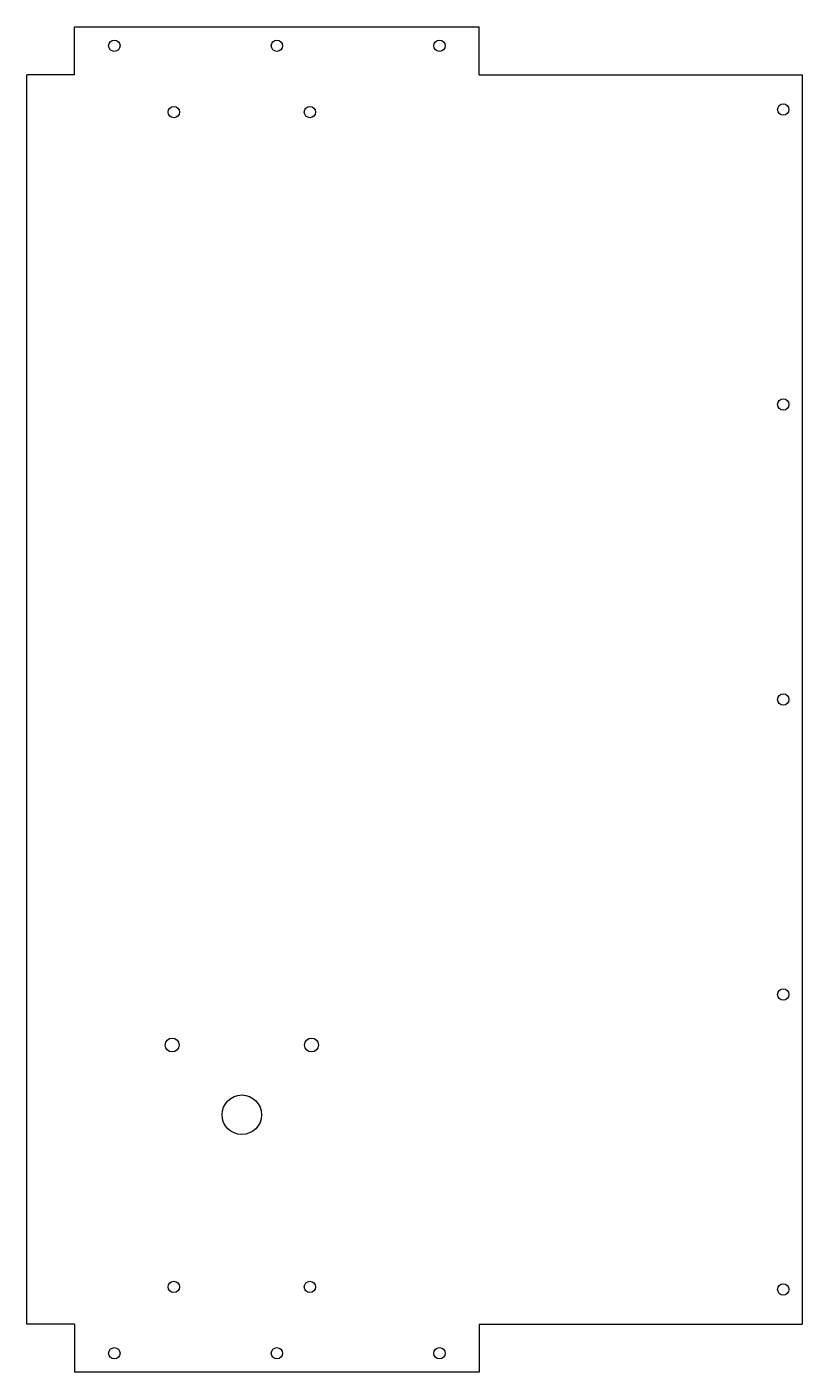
# Model space of a CAD drawing. Header units: millimetres. Extents: x -108 to 226, y -289 to 289.
import ezdxf

# ---------------------------------------------------------------- set-up
doc = ezdxf.new("R2010")
doc.units = ezdxf.units.MM

msp = doc.modelspace()

# ---------------------------------------------------------------- linework, layer by layer
at = {"color": 7, "linetype": 'Continuous', "lineweight": 25}
for p, q in [((-87.08, 268.78), (-87.08, 289.34)), ((-87.08, 289.34), (87.08, 289.34)), ((87.08, 268.78), (87.08, 289.34)), ((-107.64, -268.78), (-107.64, 268.78)), ((-87.08, 268.78), (-107.64, 268.78)), ((87.08, 268.78), (226.08, 268.78)), ((226.08, 268.78), (226.08, -268.78)), ((-87.08, -268.78), (-107.64, -268.78)), ((-87.08, -268.78), (-87.08, -289.34)), ((87.08, -268.78), (87.08, -289.34)), ((87.08, -268.78), (226.08, -268.78)), ((87.08, -289.34), (-87.08, -289.34))]:
    msp.add_line(p, q, dxfattribs=at)
for centre, radius in [((-70, 281.24), 2.45), ((0, 281.24), 2.45), ((70, 281.24), 2.45), ((-44.4, 252.7), 2.45), ((14.2, 252.7), 2.45), ((217.98, 253.78), 2.45), ((217.98, 126.89), 2.45), ((217.98, 0), 2.45), ((217.98, -126.89), 2.45), ((-45.1, -148.63), 3), ((14.9, -148.63), 3), ((-15.1, -178.63), 8.5), ((-44.4, -252.7), 2.45), ((14.2, -252.7), 2.45), ((217.98, -253.78), 2.45), ((-70, -281.24), 2.45), ((0, -281.24), 2.45), ((70, -281.24), 2.45)]:
    msp.add_circle(centre, radius, dxfattribs=at)

doc.saveas('drawing.dxf')
